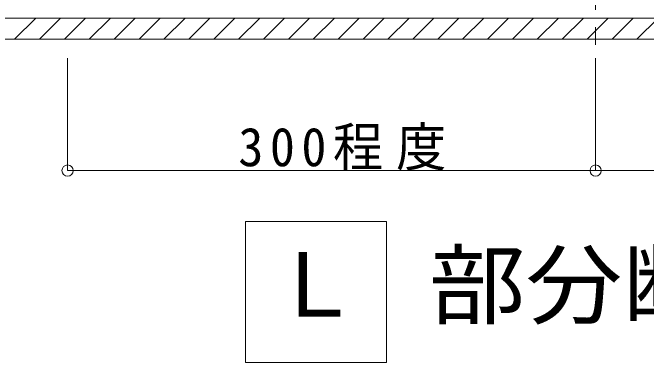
# Model space of a CAD drawing. Units: millimetres, scale not verified. Extents: x -2077 to 2023, y -1433 to 1417.
# Drawn here: x 305.5 to 665.5, y -608.8 to -410 of the extents above; entities that cross this region are included whole.
import ezdxf
from ezdxf.enums import TextEntityAlignment as Align

# ---------------------------------------------------------------- set-up
doc = ezdxf.new("R2010")
doc.units = ezdxf.units.MM
doc.header["$LTSCALE"] = 10
doc.linetypes.add('CHAIN2', pattern=[12, 9, -1, 1, -1])
doc.layers.add('1-0_断面', color=7, linetype='Continuous', lineweight=9)
doc.layers.add('1-2_文字', color=7, linetype='Continuous', lineweight=9)
doc.styles.add('ＭＳ ゴシック', font='')
doc.styles.get('ＭＳ ゴシック').set_extended_font_data('MS Gothic')

msp = doc.modelspace()

# ---------------------------------------------------------------- linework, layer by layer
at = {"layer": '1-0_断面', "color": 4, "linetype": 'CHAIN2'}
msp.add_line((636.65, -78.35), (636.65, -492.87), dxfattribs=at)
at = {"layer": '1-0_断面'}
for p, q in [((1598.75, -413.18), (-344.51, -413.18)), ((306.55, -425.18), (318.55, -413.18)), ((320.69, -425.18), (332.69, -413.18)), ((334.83, -425.18), (346.83, -413.18)), ((348.98, -425.18), (360.98, -413.18)), ((363.12, -425.18), (375.12, -413.18)), ((377.26, -425.18), (389.26, -413.18)), ((391.4, -425.18), (403.4, -413.18)), ((405.54, -425.18), (417.54, -413.18)), ((419.69, -425.18), (431.69, -413.18)), ((433.83, -425.18), (445.83, -413.18)), ((447.97, -425.18), (459.97, -413.18)), ((462.11, -425.18), (474.11, -413.18)), ((476.26, -425.18), (488.26, -413.18)), ((490.4, -425.18), (502.4, -413.18)), ((504.54, -425.18), (516.54, -413.18)), ((518.68, -425.18), (530.68, -413.18)), ((532.82, -425.18), (544.82, -413.18)), ((546.97, -425.18), (558.97, -413.18)), ((561.11, -425.18), (573.11, -413.18)), ((575.25, -425.18), (587.25, -413.18)), ((589.39, -425.18), (601.39, -413.18)), ((603.53, -425.18), (615.53, -413.18)), ((617.68, -425.18), (629.68, -413.18)), ((617.68, -425.18), (629.68, -413.18)), ((631.82, -425.18), (643.82, -413.18)), ((645.96, -425.18), (657.96, -413.18)), ((660.1, -425.18), (672.1, -413.18)), ((631.82, -425.18), (636.65, -420.35)), ((1598.75, -425.18), (-344.51, -425.18))]:
    msp.add_line(p, q, dxfattribs=at)
at = {"layer": '1-2_文字'}
for p, q in [((336.65, -499.79), (336.65, -435.93)), ((636.65, -499.79), (636.65, -435.93)), ((336.65, -499.79), (636.65, -499.79)), ((636.65, -499.79), (936.65, -499.79)), ((437.84, -528.83), (437.84, -608.83)), ((517.84, -528.83), (437.84, -528.83)), ((517.84, -608.83), (517.84, -528.83)), ((437.84, -608.83), (517.84, -608.83))]:
    msp.add_line(p, q, dxfattribs=at)
for centre in [(336.65, -499.79), (636.65, -499.79)]:
    msp.add_circle(centre, 3.19, dxfattribs=at)

# ---------------------------------------------------------------- texts
at = {"layer": '1-2_文字', "style": 'ＭＳ ゴシック', "width": 1.1}
msp.add_text('部分断面図', height=36.66, dxfattribs=at).set_placement((541.87, -594.14), align=Align.BOTTOM_LEFT)
at = {"layer": '1-2_文字', "style": 'ＭＳ ゴシック'}
msp.add_text('Ｌ', height=36.66, dxfattribs=at).set_placement((452.84, -593.83), align=Align.BOTTOM_LEFT)
at = {"layer": '1-2_文字', "insert": (433.69, -499.79), "char_height": 21.99, "attachment_point": 7, "style": 'ＭＳ ゴシック'}
msp.add_mtext('\\T1.26;\\W0.95;300程度', dxfattribs=at)

doc.saveas('drawing.dxf')
